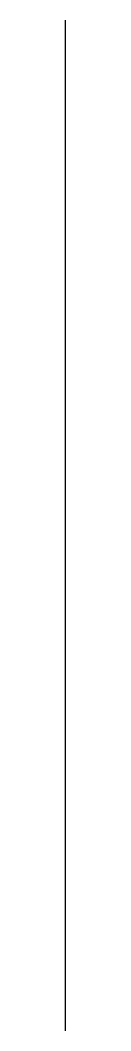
# Model space of a CAD drawing. Extents: x 0 to 0, y -1000 to 1000.
import ezdxf

# ---------------------------------------------------------------- set-up
doc = ezdxf.new("R2010")
doc.units = 0
doc.layers.get('0').update_dxf_attribs({"linetype": 'CONTINUOUS'})

msp = doc.modelspace()

# ---------------------------------------------------------------- linework, layer by layer
msp.add_lwpolyline([(0, -1000), (0, 1000)])

doc.saveas('drawing.dxf')
